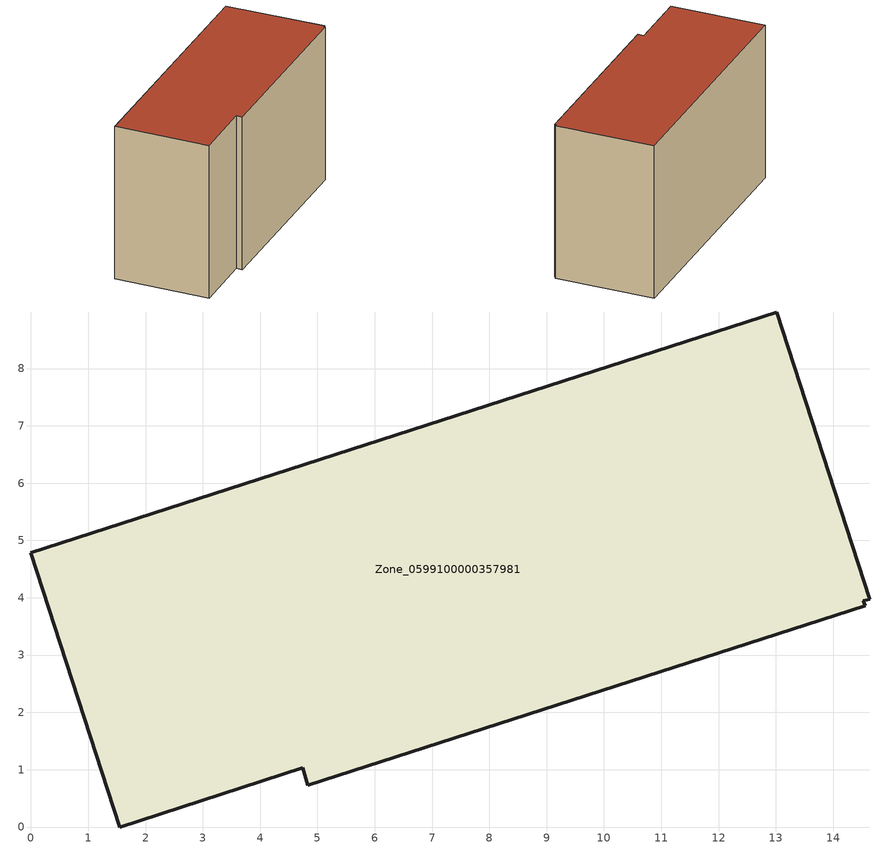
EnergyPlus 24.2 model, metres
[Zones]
Zone_0599100000357981
 floor ground (C_G): 14.53,3.94 14.56,3.86 4.83,0.73 4.74,1.04 1.55,0 0,4.78 13.01,8.99 14.64,3.97 z3.14
 wall outside (C_F): 13.01,8.99 0,4.78 1.55,0 4.74,1.04 4.83,0.73 14.56,3.86 14.53,3.94 14.64,3.97 13.01,8.99 z3.14:11.56
 roof outside (C_R): 14.53,3.94 14.64,3.97 13.01,8.99 0,4.78 1.55,0 4.74,1.04 4.83,0.73 14.56,3.86 z11.56
[BUILDING]
Pand.0599100000357981: North Axis=0; Terrain=City; Loads Convergence Tolerance Value=0.04; Temperature Convergence Tolerance Value=0.4; Solar Distribution=FullExterior; Maximum Number of Warmup Days=25; Minimum Number of Warmup Days=1
[Site:Location]
Rotterdam.The.Hague.AP_ZH_NLD Design_Conditions: Latitude=51.96; Longitude=4.45; Time Zone=1; Elevation=-4.5
[SITE:GROUNDTEMPERATURE:BUILDINGSURFACE]
18, 18, 18, 18, 18, 18, 18, 18, 18, 18, 18, 18
[MATERIAL] Thermal Absorptance=0.9; Solar Absorptance=0.7; Visible Absorptance=0.7
Name | Roughness | Thickness | Conductivity | Density | Specific Heat
G.TC.1992-2005 | MediumSmooth | 0.15 | 0.06 | 540 | 1210
F.TC.1992-2005 | Rough | 0.3 | 0.12 | 1920 | 840
R.TC.1992-2005 | MediumRough | 0.2 | 0.08 | 1500 | 1000
[CONSTRUCTION]
C_G: G.TC.1992-2005
C_F: F.TC.1992-2005
C_R: R.TC.1992-2005
[ZONE]
Zone_0599100000357981: Type=1; Multiplier=1; Ceiling Height=Autocalculate; Volume=Autocalculate; Floor Area=autocalculate; Part of Total Floor Area=Yes
[ZONEINFILTRATION:DESIGNFLOWRATE]
Infil_Zone_0599100000357981: Zone or ZoneList or Space or SpaceList=Zone_0599100000357981; Schedule=AlwaysOn; Design Flow Rate Calculation Method=Flow/Area; Flow Rate per Floor Area=0.0015; Constant Term Coefficient=1; Temperature Term Coefficient=0; Velocity Term Coefficient=0; Velocity Squared Term Coefficient=0
[HVACTEMPLATE:ZONE:IDEALLOADSAIRSYSTEM]
Zone_0599100000357981: Maximum Heating Supply Air Temperature=50; Minimum Cooling Supply Air Temperature=13; Maximum Heating Supply Air Humidity Ratio=0.0156; Minimum Cooling Supply Air Humidity Ratio=0.0077; Heating Limit=NoLimit; Cooling Limit=NoLimit; Dehumidification Control Type=ConstantSensibleHeatRatio; Cooling Sensible Heat Ratio=0.7; Dehumidification Setpoint=60; Humidification Control Type=None; Humidification Setpoint=30; Outdoor Air Method=None; Outdoor Air Flow Rate per Person=0.00944; Outdoor Air Flow Rate per Zone Floor Area=0; Outdoor Air Flow Rate per Zone=0; Demand Controlled Ventilation Type=None; Outdoor Air Economizer Type=NoEconomizer; Heat Recovery Type=None; Sensible Heat Recovery Effectiveness=0.7; Latent Heat Recovery Effectiveness=0.65
[ZONECONTROL:THERMOSTAT]
ThermostatControl_Zone_0599100000357981: Zone or ZoneList=Zone_0599100000357981; Control Type Schedule=DualSetpointControlType; Control 1=Thermostat_Zone_0599100000357981; Temperature Difference Between Cutout And Setpoint=0
[THERMOSTATSETPOINT:DUALSETPOINT]
Thermostat_Zone_0599100000357981: Heating Setpoint Temperature Schedule=HeatingSetpoint_Zone_0599100000357981; Cooling Setpoint Temperature Schedule=CoolingSetpoint_Zone_0599100000357981
[SCHEDULE:COMPACT]
HeatingSetpoint_Zone_0599100000357981: Through: 12/31, For: AllDays, Until: 24:00, 21
CoolingSetpoint_Zone_0599100000357981: Through: 12/31, For: AllDays, Until: 24:00, 24
DualSetpointControlType: Through: 12/31, For: AllDays, Until: 24:00, 4
AlwaysOn: Through: 12/31, For: AllDays, Until: 24:00, 1
